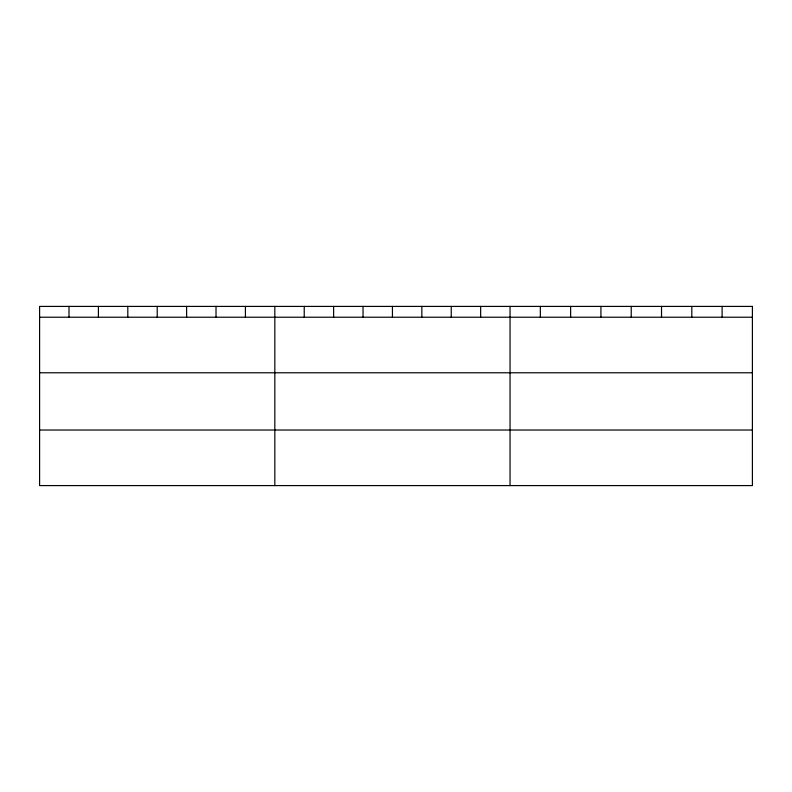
<?xml version="1.0" encoding="UTF-8"?>
<svg xmlns="http://www.w3.org/2000/svg" width="792" height="792" viewBox="0 0 792 792"><rect width="100%" height="100%" fill="white"/><g stroke="black" fill="none" stroke-linecap="round" stroke-linejoin="round"><path stroke-width="1.19" d="M39.6 317.216L752.4 317.216M39.6 372.775L752.4 372.775M39.6 430.026L752.4 430.026M722.106 306.415L722.106 317.216M691.812 306.415L691.812 317.216M661.518 306.415L661.518 317.216M631.224 306.415L631.224 317.216M600.93 306.415L600.93 317.216M570.636 306.415L570.636 317.216M540.342 306.415L540.342 317.216M510.048 306.415L510.048 485.585M480.645 306.415L480.645 317.216M451.242 306.415L451.242 317.216M421.839 306.415L421.839 317.216M392.436 306.415L392.436 317.216M363.033 306.415L363.033 317.216M333.63 306.415L333.63 317.216M304.227 306.415L304.227 317.216M274.824 306.415L274.824 485.585M245.421 306.415L245.421 317.216M216.018 306.415L216.018 317.216M186.615 306.415L186.615 317.216M157.212 306.415L157.212 317.216M127.809 306.415L127.809 317.216M98.406 306.415L98.406 317.216M69.003 306.415L69.003 317.216M752.4 306.415L39.6 306.415L39.6 485.585L752.4 485.585L752.4 306.415"/></g></svg>
